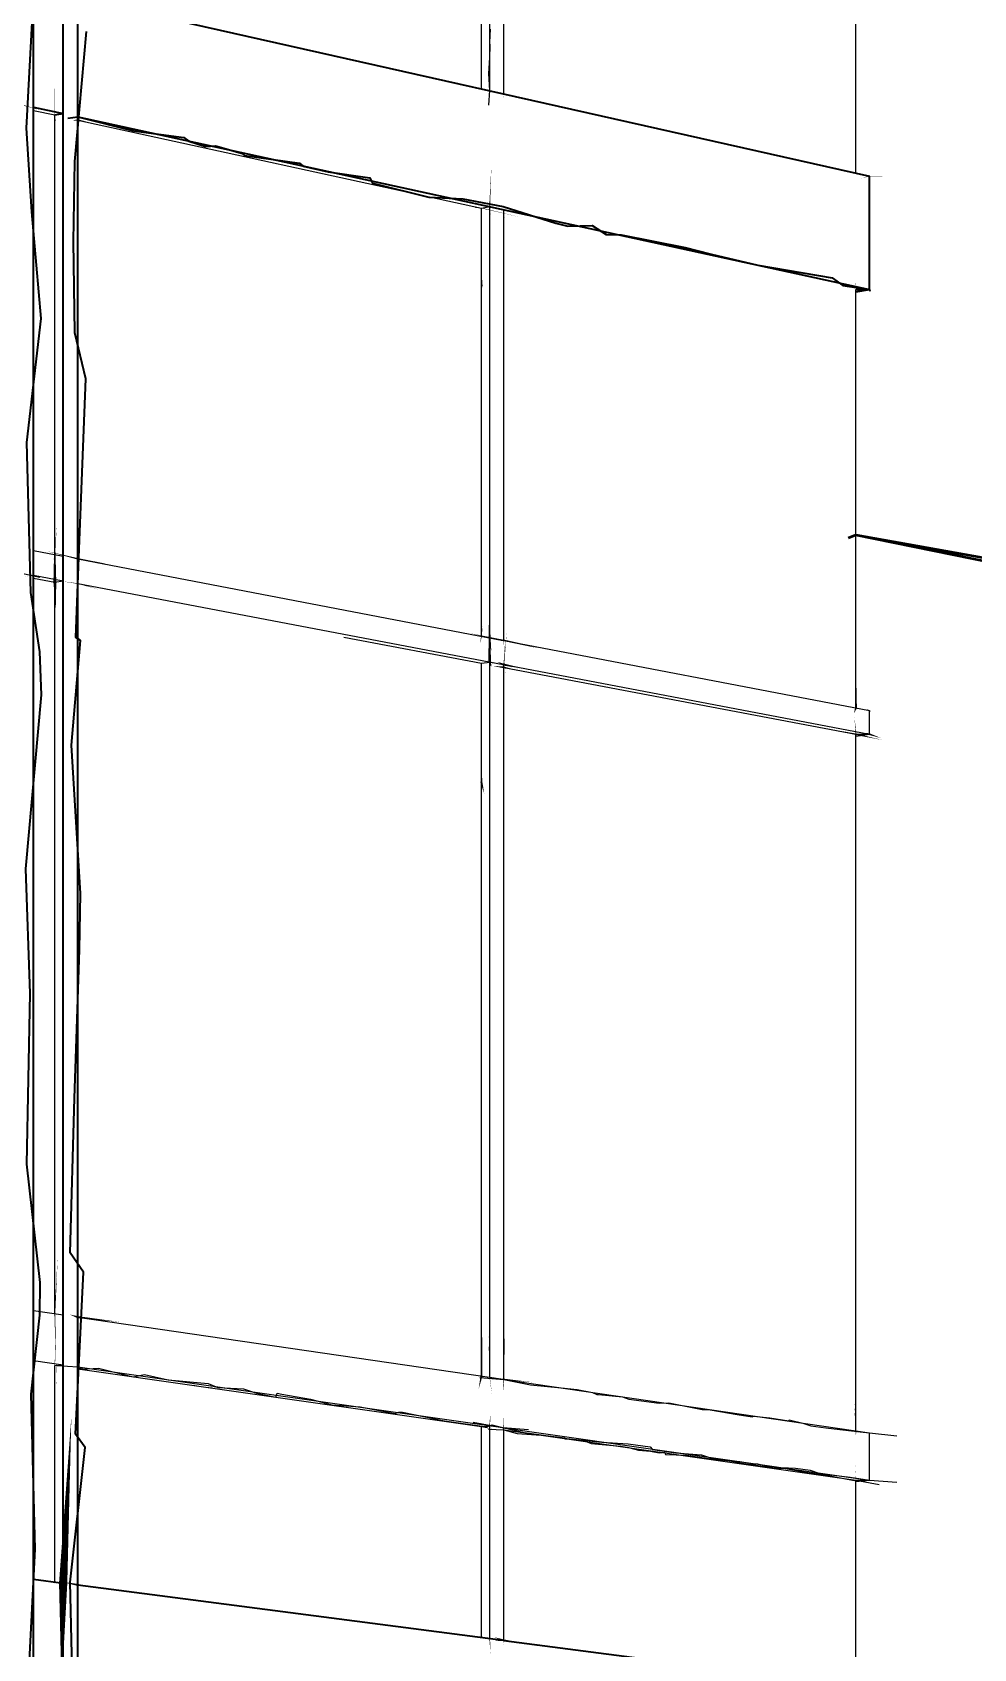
# Model space of a CAD drawing. Header units: inches. Extents: x -877 to 882, y -418 to 410.
# Drawn here: x 464.6 to 562, y 121.6 to 288.8 of the extents above; entities that cross this region are included whole.
import ezdxf

# ---------------------------------------------------------------- set-up
doc = ezdxf.new("R2010")
doc.units = ezdxf.units.IN
doc.header["$LTSCALE"] = 0.5
doc.header["$MEASUREMENT"] = 0
doc.layers.get('0').update_dxf_attribs({"lineweight": 18})
for name, color, linetype, lineweight in [('A-Glaz-Curt', 52, 'Continuous', 35), ('A-Glaz-Curt-Unit', 51, 'Continuous', 25), ('A-Wall', 113, 'Continuous', 35)]:
    doc.layers.add(name, color=color, linetype=linetype, lineweight=lineweight)

# ---------------------------------------------------------------- blocks, each defined once
blk = doc.blocks.new('*U12')
at = {"color": 7, "linetype": 'Continuous', "lineweight": -3}
for p, q in [((511.08, 283.01), (511.08, 301.01)), ((511.08, 263.23), (511.08, 270.66)), ((511.08, 226.37), (511.08, 263.23)), ((496.85, 226.28), (511.08, 223.58)), ((512.34, 226.13), (513.34, 225.94)), ((511.08, 211.25), (511.08, 223.58)), ((511.93, 223.7), (512.42, 223.61)), ((513.39, 223.14), (549.83, 216.22)), ((511.08, 149.83), (511.08, 211.25)), ((469.33, 150.57), (482.08, 148.75)), ((482.08, 148.75), (511.08, 144.6)), ((511.08, 144.6), (511.93, 144.7)), ((511.08, 140.93), (511.08, 144.6)), ((511.08, 122.79), (511.08, 140.93))]:
    blk.add_line(p, q, dxfattribs=at)
at = {"layer": 'A-Glaz-Curt', "color": 143, "linetype": 'Continuous', "lineweight": 35}
for p, q in [((464.73, -254.24), (464.73, 358.54)), ((467.8, 128.41), (467.8, 357.73)), ((469.33, -253.82), (469.33, 357.33)), ((469.33, 292.42), (551.23, 273.96)), ((464.73, 281.11), (467.8, 280.44)), ((466.94, 280.29), (467.8, 280.44)), ((469.33, 280.1), (551.23, 262.23)), ((551.23, 262.23), (551.23, 273.96)), ((549.83, 262), (551.23, 262.23)), ((549.83, 262.22), (551.23, 262.23)), ((464.73, 128.81), (467.8, 128.41)), ((467.8, 67.75), (467.8, 128.41)), ((469.33, 128.22), (513.34, 122.5)), ((513.39, 122.49), (551.23, 117.57))]:
    blk.add_line(p, q, dxfattribs=at)
at = {"layer": 'A-Glaz-Curt-Unit', "color": 143, "linetype": 'Continuous', "lineweight": 25}
for p, q in [((511.93, 282.82), (511.93, 304.84)), ((513.39, 282.49), (513.39, 304.49)), ((513.12, 282.55), (513.39, 282.49)), ((511.08, 270.66), (511.93, 270.81)), ((511.93, 226.21), (511.93, 270.81)), ((511.93, 270.81), (513.39, 270.49)), ((513.39, 225.93), (513.39, 270.49)), ((464.73, 235.25), (467.8, 234.66)), ((469.33, 234.37), (513.34, 225.94)), ((464.73, 232.68), (467.8, 232.1)), ((466.94, 231.96), (467.8, 232.1)), ((469.33, 231.81), (513.34, 223.44)), ((513.39, 225.93), (551.23, 218.67)), ((511.08, 223.58), (511.93, 223.7)), ((511.93, 149.7), (511.93, 223.7)), ((513.39, 149.49), (513.39, 223.43)), ((513.39, 223.43), (551.23, 216.23)), ((551.23, 216.23), (551.23, 218.67)), ((549.83, 216.03), (551.23, 216.23)), ((549.83, 216.22), (551.23, 216.23)), ((464.73, 156.6), (467.8, 156.15)), ((469.33, 155.92), (513.34, 149.5)), ((464.73, 151.45), (467.8, 151.01)), ((466.94, 150.91), (467.8, 151.01)), ((469.33, 150.79), (513.28, 144.51)), ((513.39, 149.49), (551.23, 143.96)), ((511.93, 122.68), (511.93, 144.7)), ((513.39, 122.49), (513.39, 144.49)), ((513.39, 144.49), (551.23, 139.07)), ((551.23, 139.07), (551.23, 143.96)), ((549.83, 138.92), (551.23, 139.07)), ((549.83, 139.06), (551.23, 139.07))]:
    blk.add_line(p, q, dxfattribs=at)
at = {"layer": 'A-Glaz-Curt-Unit', "color": 141, "linetype": 'Continuous', "lineweight": 25}
for p, q in [((549.83, 274.28), (549.83, 295.45)), ((464.73, 280.77), (466.94, 280.29)), ((466.94, 234.83), (466.94, 280.29)), ((469.33, 279.76), (511.08, 270.66)), ((549.83, 218.94), (549.83, 262.22)), ((464.73, 232.38), (466.94, 231.96)), ((466.94, 156.27), (466.94, 231.96)), ((549.83, 144.17), (549.83, 216.22)), ((466.94, 128.53), (466.94, 150.91)), ((513.39, 144.27), (549.83, 139.06)), ((549.83, 117.75), (549.83, 139.06))]:
    blk.add_line(p, q, dxfattribs=at)
at = {"layer": 'A-Wall', "color": 15, "linetype": 'Continuous', "lineweight": 50}
blk.add_line((549.83, 236.85), (863.68, 173.28), dxfattribs=at)
blk = doc.blocks.new('New Napkin Sketch')
at = {"layer": 'A-Wall', "color": 7, "linetype": 'Continuous', "lineweight": -3}
for p, q in [((511.08, 283.01), (511.08, 301.01)), ((511.08, 263.23), (511.08, 270.66)), ((496.85, 226.28), (511.08, 223.58)), ((512.34, 226.13), (513.34, 225.94)), ((511.08, 211.25), (511.08, 223.58)), ((511.93, 223.7), (512.42, 223.61)), ((469.33, 150.57), (482.08, 148.75)), ((511.08, 144.6), (511.93, 144.7)), ((511.08, 140.93), (511.08, 144.6)), ((511.08, 122.79), (511.08, 140.93))]:
    blk.add_line(p, q, dxfattribs=at)
at = {"layer": 'A-Wall', "color": 143, "linetype": 'Continuous', "lineweight": 35}
for p, q in [((464.73, 281.11), (467.8, 280.44)), ((466.94, 280.29), (467.8, 280.44)), ((551.23, 262.23), (551.23, 273.96)), ((549.83, 262), (551.23, 262.23)), ((549.83, 262.22), (551.23, 262.23)), ((464.73, 128.81), (467.8, 128.41))]:
    blk.add_line(p, q, dxfattribs=at)
at = {"layer": 'A-Wall', "color": 143, "linetype": 'Continuous', "lineweight": 25}
for p, q in [((513.12, 282.55), (513.39, 282.49)), ((511.08, 270.66), (511.93, 270.81)), ((511.93, 270.81), (513.39, 270.49)), ((464.73, 235.25), (467.8, 234.66)), ((464.73, 232.68), (467.8, 232.1)), ((466.94, 231.96), (467.8, 232.1)), ((511.08, 223.58), (511.93, 223.7)), ((551.23, 216.23), (551.23, 218.67)), ((549.83, 216.03), (551.23, 216.23)), ((549.83, 216.22), (551.23, 216.23)), ((464.73, 156.6), (467.8, 156.15)), ((464.73, 151.45), (467.8, 151.01)), ((466.94, 150.91), (467.8, 151.01)), ((551.23, 139.07), (551.23, 143.96)), ((549.83, 138.92), (551.23, 139.07)), ((549.83, 139.06), (551.23, 139.07))]:
    blk.add_line(p, q, dxfattribs=at)
at = {"layer": 'A-Wall', "color": 141, "linetype": 'Continuous', "lineweight": 25}
for p, q in [((464.73, 280.77), (466.94, 280.29)), ((464.73, 232.38), (466.94, 231.96))]:
    blk.add_line(p, q, dxfattribs=at)
at = {"layer": 'A-Wall', "color": 143, "linetype": 'Continuous', "lineweight": 35, "extrusion": (0, 0, -1)}
for points in [[(-467.63, 117.51, 0, 0.857, 0), (-467.8, 128.41, 0.857, 0, 0), (-468.65, 145.66, 0, 0, 0), (-467.5, 149.52, 0, 0, 0), (-468.28, 166.3, 0, 0, 0), (-468.64, 170.48, 0, 0, 0), (-467.67, 183.73, 0, 0, 0), (-467.6, 191.71, 0, 0, 0), (-467.94, 207.38, 0, 0, 0), (-468.55, 219.51, 0, 0, 0), (-467.33, 224.91, 0, 0, 0), (-467.65, 235.76, 0, 0, 0), (-467.47, 241.75, 0, 0, 0), (-467.18, 256.48, 0, 0, 0), (-467.58, 266.73, 0, 0, 0), (-467.08, 280.6, 0, 0, 0), (-468.65, 297.84, 0, 0, 0), (-466.96, 305.59, 0, 0, 0), (-468.14, 324.37, 0, 0, 0), (-468.54, 328.82, 0, 0, 0), (-467.46, 344.29, 0, 0.429, 0), (-467.8, 357.73, 0.429, 0, 0), (-467.04, 373.49, 0, 0, 0)], [(-469.22, 292.13, 0, 0.167, 0), (-469.33, 292.42, 0.167, 0, 0), (-476.97, 290.81, 0, 0, 0), (-484.17, 289.42, 0, 0, 0), (-489.89, 287.92, 0, 0, 0), (-491.12, 287.69, 0, 0, 0), (-492.47, 286.84, 0, 0, 0), (-498.27, 286.05, 0, 0, 0), (-501.76, 285.53, 0, 0, 0), (-508.31, 283.71, 0, 0, 0), (-512.91, 282.19, 0, 0, 0), (-519.76, 280.79, 0, 0, 0), (-524.03, 280.17, 0, 0, 0), (-524.49, 280.09, 0, 0, 0), (-527.27, 279.26, 0, 0, 0), (-533.44, 277.9, 0, 0, 0), (-540.68, 276.04, 0, 0, 0), (-545.51, 275.19, 0, 0, 0), (-550.39, 273.74, 0, 0.0533, 0), (-551.23, 273.96, 0.0533, 0, 0), (-553.08, 273.97, 0, 0, 0)], [(-463.19, 281.44, 0.095, 0, 0), (-465.4, 280.8, 0, 0, 0)], [(-467.75, 63.97, 0, 0.0372, 0), (-467.8, 67.75, 0.0372, 0, 0), (-468.02, 69.82, 0, 0, 0), (-467.78, 69.97, 0, 0, 0), (-467.59, 75.9, 0, 0, 0), (-467.91, 80.76, 0, 0, 0), (-468.1, 86.68, 0, 0, 0), (-467.6, 89.63, 0, 0, 0), (-467.55, 92.65, 0, 0, 0), (-467.73, 95.64, 0, 0, 0), (-467.91, 96.87, 0, 0, 0), (-467.79, 100.29, 0, 0, 0), (-467.79, 104.33, 0, 0, 0), (-467.87, 108.13, 0, 0, 0), (-467.69, 109.52, 0, 0, 0), (-467.5, 114.36, 0, 0, 0), (-468.05, 116.55, 0, 0, 0), (-467.51, 121.72, 0, 0, 0), (-468.1, 121.93, 0, 0, 0), (-467.64, 127.38, 0, 0.205, 0), (-467.8, 128.41, 0.205, 0, 0), (-467.75, 131.49, 0, 0, 0)], [(-467.58, 128.57, 0, 0.208, 0), (-469.33, 128.22, 0.208, 0, 0), (-470.31, 128.12, 0, 0, 0), (-473.58, 127.53, 0, 0, 0), (-475.61, 127.51, 0, 0, 0), (-478.21, 127.15, 0, 0, 0), (-480.11, 126.69, 0, 0, 0), (-484.08, 126.36, 0, 0, 0), (-484.44, 126.08, 0, 0, 0), (-485.04, 126.19, 0, 0, 0), (-486.57, 125.91, 0, 0, 0), (-490.94, 125.48, 0, 0, 0), (-494.6, 124.79, 0, 0, 0), (-497.6, 124.67, 0, 0, 0), (-500.91, 123.99, 0, 0, 0), (-501.78, 124.16, 0, 0, 0), (-504.7, 123.74, 0, 0, 0), (-506.85, 123.24, 0, 0, 0), (-508.02, 123.37, 0, 0, 0), (-512.42, 122.82, 0, 0.192, 0), (-513.34, 122.5, 0.192, 0, 0), (-516.84, 121.92, 0, 0, 0)], [(-512.53, 122.44, 0, 0.14, 0), (-513.39, 122.49, 0.14, 0, 0), (-514.41, 122.3, 0, 0, 0), (-517.01, 122.09, 0, 0, 0), (-517.4, 122.09, 0, 0, 0), (-519.47, 121.56, 0, 0, 0), (-520.05, 121.75, 0, 0, 0), (-521.12, 121.66, 0, 0, 0), (-523.55, 121.14, 0, 0, 0), (-523.99, 120.93, 0, 0, 0), (-526.33, 120.77, 0, 0, 0), (-528.5, 120.48, 0, 0, 0), (-530.83, 120.07, 0, 0, 0), (-534.28, 119.92, 0, 0, 0), (-537.92, 119.13, 0, 0, 0), (-541.31, 119.02, 0, 0, 0), (-543.24, 118.65, 0, 0, 0), (-544.09, 118.47, 0, 0, 0), (-547.27, 118.08, 0, 0, 0), (-550.2, 117.65, 0, 0, 0), (-550.93, 117.47, 0, 0.106, 0), (-551.23, 117.57, 0.106, 0, 0), (-552.96, 117.5, 0, 0, 0)]]:
    blk.add_lwpolyline(points, format="xyseb", dxfattribs=at)
for points in [[(-468.74, 119.59), (-468.54, 128.5), (-470.08, 142.46), (-469.09, 143.81), (-469.91, 160.57), (-468.53, 162.59), (-468.96, 178.59), (-469.5, 193.94), (-469.61, 199.77), (-468.67, 215.11), (-469.59, 225.92), (-469.11, 226.23), (-469.47, 235.4), (-470.14, 253.01), (-469.01, 257.77), (-468.86, 267.19), (-469.02, 275.46), (-470.23, 288.91)], [(-464.03, 114.93), (-464.89, 131.94), (-464.5, 147.97), (-465.4, 156.13), (-465.41, 159.5), (-464.05, 171.74), (-464.37, 189.4), (-463.94, 202.29), (-465.57, 220.3), (-465.37, 224.76), (-464.45, 230.9), (-464.03, 246.42), (-465.51, 259.22), (-464.57, 270.28), (-463.99, 278.91), (-464.9, 295.7), (-465.26, 307.04), (-465.38, 320.1), (-465.13, 337.79), (-463.92, 356.24), (-464.73, 358.54), (-465.04, 366.04)], [(-468.29, 279.95), (-469.33, 280.1), (-475.09, 278.66), (-480.3, 277.96), (-480.8, 277.59), (-482.54, 277.04), (-483.56, 277.1), (-486.37, 276.32), (-486.56, 276.09), (-492.26, 275.3), (-492.62, 274.99), (-495.22, 274.41), (-499.54, 273.8), (-499.81, 273.23), (-505.63, 271.8), (-509.15, 271.61), (-513.34, 270.81), (-518.76, 269.09), (-520.03, 268.79), (-522.54, 268.84), (-523.99, 267.94), (-525.55, 267.9), (-532.14, 266.58), (-534.83, 265.88), (-539.66, 264.74), (-547.38, 263.45), (-548.48, 262.65), (-551.23, 262.23), (-551.25, 262.07)]]:
    blk.add_lwpolyline(points, dxfattribs=at)
at = {"layer": 'A-Wall', "color": 143, "linetype": 'Continuous', "lineweight": 25, "extrusion": (0, 0, -1)}
for points in [[(-511.84, 281.3), (-511.93, 282.82), (-511.85, 284.58), (-511.96, 286.24), (-511.99, 287.45), (-511.94, 287.83), (-512.01, 289.15)], [(-463.19, 232.97), (-465.39, 232.47)], [(-467.18, 150.94), (-469.33, 150.79), (-469.49, 150.59), (-469.68, 150.68), (-469.78, 150.55), (-471.44, 150.65), (-475.03, 149.76), (-476.23, 150.01), (-478.66, 149.43), (-482.8, 149.07), (-483.8, 148.66), (-486.46, 148.5), (-487.79, 148.07), (-489.82, 147.66), (-489.94, 148.05), (-490.41, 147.96), (-493.38, 147.45), (-495.6, 146.86), (-498.53, 146.66), (-502.13, 145.95), (-502.53, 146.11), (-502.92, 146.11), (-507.26, 145.2), (-511.62, 144.59), (-512.2, 144.78), (-513.28, 144.51), (-515.95, 144.29)], [(-510.91, 149.67), (-513.39, 149.49), (-516.16, 148.93), (-519.31, 148.63), (-520.98, 148.45), (-522.56, 148.13), (-523.03, 147.91), (-523.19, 147.94), (-525.67, 147.68), (-526.34, 147.45), (-529.45, 147.02), (-530.45, 147.05), (-533.9, 146.38), (-534.75, 146.34), (-537.55, 145.85), (-539.08, 145.6), (-539.22, 145.68), (-540.91, 145.51), (-542.87, 145.19), (-542.93, 145.32), (-544.34, 144.95), (-545.17, 144.67), (-546.7, 144.48), (-548.15, 144.31), (-550.57, 144.03), (-551.23, 143.96), (-554.04, 143.66)], [(-510.23, 145.06), (-513.39, 144.49), (-515.49, 144.01), (-518.27, 143.62), (-518.48, 143.58), (-518.61, 143.56), (-519.04, 143.5), (-519.92, 143.39), (-523.53, 142.98), (-526.27, 142.83), (-528.55, 142.51), (-528.76, 142.24), (-531.17, 141.9), (-533.86, 141.69), (-535.1, 141.27), (-537.82, 141.01), (-539.2, 140.75), (-539.66, 140.77), (-541.39, 140.34), (-542.84, 140.33), (-543.58, 140.31), (-545.08, 140.11), (-546.08, 139.74), (-549.24, 139.37), (-551.23, 139.07), (-554.05, 138.85)]]:
    blk.add_lwpolyline(points, dxfattribs=at)
for points in [[(-513.35, 282.04, 0, 0.0338, 0), (-513.39, 282.49, 0.0338, 0, 0), (-513.3, 284.24, 0, 0, 0), (-513.33, 285.23, 0, 0, 0), (-513.31, 287.14, 0, 0, 0), (-513.4, 287.89, 0, 0, 0), (-513.28, 288.24, 0, 0, 0), (-513.3, 288.34, 0, 0, 0), (-513.45, 290.41, 0, 0, 0), (-513.47, 290.59, 0, 0, 0), (-513.35, 292.09, 0, 0, 0), (-513.47, 292.12, 0, 0, 0), (-513.28, 293.57, 0, 0, 0), (-513.33, 294.08, 0, 0, 0), (-513.38, 294.59, 0, 0, 0), (-513.35, 295.88, 0, 0, 0), (-513.32, 297.59, 0, 0, 0), (-513.39, 297.92, 0, 0, 0), (-513.49, 299.8, 0, 0, 0), (-513.37, 301.82, 0, 0, 0), (-513.46, 303.19, 0, 0.0875, 0), (-513.39, 304.49, 0.0875, 0, 0), (-513.28, 306.03, 0, 0, 0)], [(-512.1, 224.82, 0, 0.189, 0), (-511.93, 226.21, 0.189, 0, 0), (-511.9, 230.29, 0, 0, 0), (-511.96, 234.21, 0, 0, 0), (-511.79, 238.11, 0, 0, 0), (-512.15, 242.39, 0, 0, 0), (-511.72, 245.96, 0, 0, 0), (-511.83, 246.73, 0, 0, 0), (-511.86, 247.4, 0, 0, 0), (-512.07, 248.62, 0, 0, 0), (-511.77, 249.15, 0, 0, 0), (-512.04, 252.8, 0, 0, 0), (-511.83, 257.11, 0, 0, 0), (-512.12, 258.78, 0, 0, 0), (-511.86, 259.38, 0, 0, 0), (-511.91, 263.5, 0, 0, 0), (-511.93, 263.93, 0, 0, 0), (-511.87, 266.57, 0, 0, 0), (-511.99, 267.84, 0, 0, 0), (-511.79, 269.72, 0, 0, 0), (-512.02, 269.99, 0, 0.0938, 0), (-511.93, 270.81, 0.0938, 0, 0), (-512.11, 275.09, 0, 0, 0)], [(-513.55, 222.22, 0, 0.0341, 0), (-513.39, 225.93, 0.0341, 0, 0), (-513.38, 227.7, 0, 0, 0), (-513.48, 230.51, 0, 0, 0), (-513.32, 233.15, 0, 0, 0), (-513.44, 236.1, 0, 0, 0), (-513.38, 238.71, 0, 0, 0), (-513.23, 241.74, 0, 0, 0), (-513.59, 242.9, 0, 0, 0), (-513.6, 246.82, 0, 0, 0), (-513.44, 249.33, 0, 0, 0), (-513.41, 249.92, 0, 0, 0), (-513.42, 253.21, 0, 0, 0), (-513.29, 255.2, 0, 0, 0), (-513.38, 258.71, 0, 0, 0), (-513.26, 259.61, 0, 0, 0), (-513.44, 263.51, 0, 0, 0), (-513.6, 264.49, 0, 0, 0), (-513.56, 264.59, 0, 0, 0), (-513.54, 265.1, 0, 0, 0), (-513.51, 268.77, 0, 0, 0), (-513.57, 269.14, 0, 0.00517, 0), (-513.39, 270.49, 0.00517, 0, 0), (-513.37, 272.87, 0, 0, 0)], [(-466.07, 235.18, 0, 0.144, 0), (-469.33, 234.37, 0.144, 0, 0), (-472.33, 233.85, 0, 0, 0), (-474.72, 233.33, 0, 0, 0), (-475.26, 233.05, 0, 0, 0), (-475.52, 233.21, 0, 0, 0), (-478.41, 232.41, 0, 0, 0), (-481.95, 232.12, 0, 0, 0), (-483.71, 231.4, 0, 0, 0), (-487.85, 230.87, 0, 0, 0), (-488.38, 230.72, 0, 0, 0), (-490.35, 230.41, 0, 0, 0), (-493.01, 229.83, 0, 0, 0), (-496.18, 229.06, 0, 0, 0), (-499.14, 228.87, 0, 0, 0), (-501.67, 228.07, 0, 0, 0), (-503.48, 227.65, 0, 0, 0), (-503.94, 227.67, 0, 0, 0), (-508.11, 226.83, 0, 0, 0), (-508.61, 227.02, 0, 0, 0), (-509.51, 226.76, 0, 0, 0), (-513.1, 225.89, 0, 0.176, 0), (-513.34, 225.94, 0.176, 0, 0), (-515.67, 225.51, 0, 0, 0)], [(-467.32, 232.1, 0, 0.0643, 0), (-469.33, 231.81, 0.0643, 0, 0), (-471.55, 231.19, 0, 0, 0), (-475.39, 230.73, 0, 0, 0), (-477.96, 230.38, 0, 0, 0), (-480.73, 229.86, 0, 0, 0), (-484.25, 228.81, 0, 0, 0), (-486.94, 228.65, 0, 0, 0), (-488.88, 227.95, 0, 0, 0), (-492.21, 227.58, 0, 0, 0), (-493.12, 227.24, 0, 0, 0), (-494.84, 227.02, 0, 0, 0), (-495.68, 226.93, 0, 0, 0), (-496.79, 226.7, 0, 0, 0), (-496.85, 226.37, 0, 0, 0), (-498.84, 226.06, 0, 0, 0), (-501.52, 225.63, 0, 0, 0), (-504.15, 225.03, 0, 0, 0), (-507.69, 224.58, 0, 0, 0), (-508.52, 224.35, 0, 0, 0), (-510.91, 224.05, 0, 0, 0), (-512.71, 223.72, 0, 0.211, 0), (-513.34, 223.44, 0.211, 0, 0), (-515.92, 222.93, 0, 0, 0)], [(-512.19, 147.78, 0, 0.037, 0), (-511.93, 149.7, 0.037, 0, 0), (-511.8, 154.16, 0, 0, 0), (-512.11, 156.3, 0, 0, 0), (-512.13, 159.81, 0, 0, 0), (-511.64, 166.65, 0, 0, 0), (-511.6, 170.04, 0, 0, 0), (-511.84, 174.66, 0, 0, 0), (-512.25, 179.05, 0, 0, 0), (-511.97, 179.9, 0, 0, 0), (-512.03, 186.13, 0, 0, 0), (-512.17, 189.71, 0, 0, 0), (-511.62, 190.1, 0, 0, 0), (-511.6, 191.65, 0, 0, 0), (-511.6, 195.74, 0, 0, 0), (-511.79, 199.81, 0, 0, 0), (-511.57, 206.89, 0, 0, 0), (-511.76, 208.56, 0, 0, 0), (-511.69, 211.51, 0, 0, 0), (-512.02, 216.99, 0, 0, 0), (-512.11, 223.2, 0, 0.284, 0), (-511.93, 223.7, 0.284, 0, 0), (-511.88, 230.18, 0, 0, 0)], [(-509.78, 226.7, 0, 0.133, 0), (-513.39, 225.93, 0.133, 0, 0), (-517.07, 225.1, 0, 0, 0), (-518.04, 224.92, 0, 0, 0), (-521.13, 224.34, 0, 0, 0), (-523.92, 223.96, 0, 0, 0), (-524.98, 223.62, 0, 0, 0), (-528.17, 222.92, 0, 0, 0), (-529.89, 222.58, 0, 0, 0), (-533.71, 222.15, 0, 0, 0), (-535.31, 221.71, 0, 0, 0), (-538.8, 220.95, 0, 0, 0), (-541.24, 220.42, 0, 0, 0), (-542.89, 220.44, 0, 0, 0), (-543.01, 220.2, 0, 0, 0), (-543.7, 219.96, 0, 0, 0), (-545.36, 219.61, 0, 0, 0), (-547.47, 219.48, 0, 0, 0), (-550.92, 218.83, 0, 0.116, 0), (-551.23, 218.67, 0.116, 0, 0), (-551.39, 218.6, 0, 0, 0)], [(-513.29, 148.06, 0, 0.0948, 0), (-513.39, 149.49, 0.0948, 0, 0), (-513.49, 154.64, 0, 0, 0), (-513.62, 157.35, 0, 0, 0), (-513.15, 159.03, 0, 0, 0), (-513.23, 164.75, 0, 0, 0), (-513.23, 172.07, 0, 0, 0), (-513.08, 178.57, 0, 0, 0), (-513.51, 179.58, 0, 0, 0), (-513.63, 180.38, 0, 0, 0), (-513.68, 187.12, 0, 0, 0), (-513.22, 188.52, 0, 0, 0), (-513.04, 195.16, 0, 0, 0), (-513.7, 200.42, 0, 0, 0), (-513.35, 202.92, 0, 0, 0), (-513.11, 204.43, 0, 0, 0), (-513.3, 204.69, 0, 0, 0), (-513.04, 208.3, 0, 0, 0), (-513.35, 214.73, 0, 0, 0), (-513.18, 219.36, 0, 0, 0), (-513.33, 222.88, 0, 0.0886, 0), (-513.39, 223.43, 0.0886, 0, 0), (-513.69, 226.81, 0, 0, 0)], [(-510.94, 224, 0, 0.00899, 0), (-513.39, 223.43, 0.00899, 0, 0), (-514.82, 222.98, 0, 0, 0), (-517.98, 222.71, 0, 0, 0), (-518.11, 222.4, 0, 0, 0), (-519.35, 222.36, 0, 0, 0), (-522.15, 221.78, 0, 0, 0), (-523.78, 221.41, 0, 0, 0), (-525.82, 221.04, 0, 0, 0), (-529.61, 220.36, 0, 0, 0), (-532.21, 219.97, 0, 0, 0), (-535.03, 219.43, 0, 0, 0), (-538.6, 218.5, 0, 0, 0), (-538.81, 218.78, 0, 0, 0), (-541.48, 218.17, 0, 0, 0), (-541.77, 218.06, 0, 0, 0), (-544.48, 217.65, 0, 0, 0), (-544.53, 217.49, 0, 0, 0), (-547.17, 217.07, 0, 0, 0), (-547.65, 216.96, 0, 0, 0), (-550.86, 216.36, 0, 0.186, 0), (-551.23, 216.23, 0.186, 0, 0), (-552.39, 215.84, 0, 0, 0)], [(-468.48, 156.2, 0, 0.215, 0), (-469.33, 155.92, 0.215, 0, 0), (-473.67, 155.43, 0, 0, 0), (-477.06, 154.66, 0, 0, 0), (-479.05, 154.3, 0, 0, 0), (-483.35, 154.05, 0, 0, 0), (-484.55, 153.88, 0, 0, 0), (-487.2, 153.34, 0, 0, 0), (-488.72, 153.07, 0, 0, 0), (-489.04, 152.86, 0, 0, 0), (-492.32, 152.46, 0, 0, 0), (-493.37, 152.28, 0, 0, 0), (-496.02, 151.81, 0, 0, 0), (-500.39, 151.43, 0, 0, 0), (-501.71, 151.36, 0, 0, 0), (-505.05, 150.9, 0, 0, 0), (-506.9, 150.62, 0, 0, 0), (-511.22, 149.65, 0, 0.131, 0), (-513.34, 149.5, 0.131, 0, 0), (-516.49, 149.18, 0, 0, 0)], [(-512.02, 121.09, 0, 0.0796, 0), (-511.93, 122.68, 0.0796, 0, 0), (-511.97, 124.45, 0, 0, 0), (-511.94, 126.54, 0, 0, 0), (-511.87, 127.6, 0, 0, 0), (-511.95, 128.02, 0, 0, 0), (-512.02, 129.4, 0, 0, 0), (-511.84, 130.79, 0, 0, 0), (-511.97, 131.62, 0, 0, 0), (-511.84, 131.84, 0, 0, 0), (-512.04, 132.68, 0, 0, 0), (-512.01, 133.34, 0, 0, 0), (-511.95, 133.76, 0, 0, 0), (-511.98, 135.25, 0, 0, 0), (-511.88, 135.61, 0, 0, 0), (-511.93, 137.32, 0, 0, 0), (-511.87, 137.38, 0, 0, 0), (-512.02, 138.56, 0, 0, 0), (-512.02, 140.22, 0, 0, 0), (-511.83, 141.12, 0, 0, 0), (-511.91, 143.1, 0, 0, 0), (-511.86, 144.69, 0, 0.0818, 0), (-511.93, 144.7, 0.0818, 0, 0), (-512, 145.9, 0, 0, 0)], [(-513.3, 121.92, 0, 0.0205, 0), (-513.39, 122.49, 0.0205, 0, 0), (-513.31, 122.92, 0, 0, 0), (-513.29, 123.74, 0, 0, 0), (-513.37, 124.94, 0, 0, 0), (-513.36, 125.42, 0, 0, 0), (-513.48, 126.14, 0, 0, 0), (-513.33, 127.83, 0, 0, 0), (-513.33, 129.08, 0, 0, 0), (-513.32, 131.14, 0, 0, 0), (-513.44, 132.19, 0, 0, 0), (-513.4, 132.56, 0, 0, 0), (-513.42, 134.56, 0, 0, 0), (-513.44, 136.36, 0, 0, 0), (-513.28, 137.14, 0, 0, 0), (-513.47, 138.17, 0, 0, 0), (-513.33, 139.93, 0, 0, 0), (-513.43, 141.25, 0, 0, 0), (-513.47, 141.51, 0, 0, 0), (-513.49, 143.11, 0, 0, 0), (-513.45, 143.98, 0, 0.0643, 0), (-513.39, 144.49, 0.0643, 0, 0), (-513.29, 145.86, 0, 0, 0)]]:
    blk.add_lwpolyline(points, format="xyseb", dxfattribs=at)
at = {"layer": 'A-Wall', "color": 141, "linetype": 'Continuous', "lineweight": 25, "extrusion": (0, 0, -1)}
for points in [[(-549.92, 273.93, 0, 0.00757, 0), (-549.83, 274.28, 0.00757, 0, 0), (-549.73, 276.31, 0, 0, 0), (-549.8, 278.05, 0, 0, 0), (-549.75, 278.96, 0, 0, 0), (-549.74, 281.06, 0, 0, 0), (-549.79, 282.69, 0, 0, 0), (-549.92, 282.73, 0, 0, 0), (-549.89, 283.96, 0, 0, 0), (-549.92, 284.02, 0, 0, 0), (-549.88, 285.89, 0, 0, 0), (-549.84, 286.58, 0, 0, 0), (-549.75, 288.64, 0, 0, 0), (-549.83, 290.18, 0, 0, 0), (-549.77, 291.77, 0, 0, 0), (-549.92, 292.36, 0, 0, 0), (-549.91, 293.2, 0, 0, 0), (-549.92, 293.7, 0, 0, 0), (-549.77, 294.52, 0, 0.0958, 0), (-549.83, 295.45, 0.0958, 0, 0), (-549.8, 296.1, 0, 0, 0)], [(-466.8, 234.18, 0, 0.0627, 0), (-466.94, 234.83, 0.0627, 0, 0), (-467.14, 237.95, 0, 0, 0), (-466.89, 240.56, 0, 0, 0), (-467.11, 244.57, 0, 0, 0), (-466.98, 245.09, 0, 0, 0), (-467.08, 249.38, 0, 0, 0), (-467.03, 249.75, 0, 0, 0), (-467.16, 249.95, 0, 0, 0), (-466.77, 253.59, 0, 0, 0), (-466.82, 254.38, 0, 0, 0), (-466.92, 258.39, 0, 0, 0), (-466.84, 262.68, 0, 0, 0), (-466.94, 265.41, 0, 0, 0), (-466.85, 266.09, 0, 0, 0), (-466.97, 267.79, 0, 0, 0), (-467.08, 269.82, 0, 0, 0), (-467.09, 273.95, 0, 0, 0), (-466.72, 277.78, 0, 0, 0), (-466.97, 277.89, 0, 0, 0), (-467.04, 279.46, 0, 0.06, 0), (-466.94, 280.29, 0.06, 0, 0), (-466.93, 283.72, 0, 0, 0)], [(-468.76, 279.73, 0, 0.168, 0), (-469.33, 279.76, 0.168, 0, 0), (-470.27, 279.58, 0, 0, 0), (-472.25, 279.14, 0, 0, 0), (-476.03, 278.49, 0, 0, 0), (-479.23, 277.65, 0, 0, 0), (-482.98, 276.77, 0, 0, 0), (-485.03, 276.34, 0, 0, 0), (-489.11, 275.38, 0, 0, 0), (-490.82, 275.05, 0, 0, 0), (-491.42, 275.11, 0, 0, 0), (-491.89, 274.82, 0, 0, 0), (-493.34, 274.51, 0, 0, 0), (-497.14, 273.87, 0, 0, 0), (-499.27, 273.43, 0, 0, 0), (-499.9, 272.95, 0, 0, 0), (-500.16, 273.2, 0, 0, 0), (-501.75, 272.49, 0, 0, 0), (-502.98, 272.39, 0, 0, 0), (-506, 271.61, 0, 0, 0), (-506.51, 271.78, 0, 0, 0), (-506.62, 271.69, 0, 0, 0), (-510.33, 270.69, 0, 0.0585, 0), (-511.08, 270.66, 0.0585, 0, 0), (-515.2, 269.69, 0, 0, 0)], [(-549.62, 218.39, 0, 0.194, 0), (-549.83, 218.94, 0.194, 0, 0), (-549.84, 223.08, 0, 0, 0), (-549.66, 227.04, 0, 0, 0), (-549.79, 230.19, 0, 0, 0), (-549.76, 231.87, 0, 0, 0), (-549.94, 235.26, 0, 0, 0), (-550, 239.57, 0, 0, 0), (-549.96, 243.45, 0, 0, 0), (-549.95, 246.35, 0, 0, 0), (-549.8, 250.29, 0, 0, 0), (-550.02, 253.04, 0, 0, 0), (-549.73, 253.64, 0, 0, 0), (-549.79, 255.63, 0, 0, 0), (-550.03, 256.22, 0, 0, 0), (-549.8, 256.9, 0, 0, 0), (-549.72, 260.54, 0, 0.00912, 0), (-549.83, 262.22, 0.00912, 0, 0), (-549.79, 263.74, 0, 0, 0)], [(-426.98, 239.39, 0, 0.0117, 0), (-429.5, 239.08, 0.0117, 0, 0), (-431.82, 238.63, 0, 0, 0), (-432.92, 238.41, 0, 0, 0), (-435.92, 237.7, 0, 0, 0), (-437.55, 237.44, 0, 0, 0), (-437.9, 237.53, 0, 0, 0), (-441.03, 236.79, 0, 0, 0), (-444.32, 236.37, 0, 0, 0), (-444.73, 236.33, 0, 0, 0), (-446.74, 235.97, 0, 0, 0), (-449.79, 235.15, 0, 0, 0), (-452.25, 234.92, 0, 0, 0), (-455.23, 234.11, 0, 0, 0), (-457.4, 233.93, 0, 0, 0), (-457.66, 233.86, 0, 0, 0), (-459.02, 233.54, 0, 0, 0), (-460.86, 233.17, 0, 0, 0), (-462.24, 232.73, 0, 0.00968, 0), (-462.33, 232.84, 0.00968, 0, 0), (-465.42, 232.26, 0, 0, 0)], [(-467.12, 148.72, 0, 0.0869, 0), (-466.94, 156.27, 0.0869, 0, 0), (-467.24, 162.3, 0, 0, 0), (-466.81, 164.23, 0, 0, 0), (-466.96, 165.05, 0, 0, 0), (-467.12, 169.43, 0, 0, 0), (-467.12, 176.41, 0, 0, 0), (-467.28, 180.15, 0, 0, 0), (-466.58, 180.69, 0, 0, 0), (-467.19, 186.5, 0, 0, 0), (-467, 188.75, 0, 0, 0), (-467.21, 192.81, 0, 0, 0), (-467.3, 197.64, 0, 0, 0), (-466.88, 199.96, 0, 0, 0), (-466.56, 204.64, 0, 0, 0), (-467.01, 209.95, 0, 0, 0), (-466.8, 212.28, 0, 0, 0), (-466.69, 215.31, 0, 0, 0), (-467.07, 222.71, 0, 0, 0), (-466.68, 223.85, 0, 0, 0), (-466.91, 227.23, 0, 0, 0), (-467.04, 229.24, 0, 0.301, 0), (-466.94, 231.96, 0.301, 0, 0), (-466.93, 237.89, 0, 0, 0)], [(-549.83, 142.98, 0, 0.0471, 0), (-549.83, 144.17, 0.0471, 0, 0), (-549.62, 147.19, 0, 0, 0), (-549.73, 148.09, 0, 0, 0), (-550.18, 152.05, 0, 0, 0), (-549.47, 158.69, 0, 0, 0), (-549.9, 164.37, 0, 0, 0), (-549.95, 171.5, 0, 0, 0), (-549.57, 173.64, 0, 0, 0), (-549.58, 174, 0, 0, 0), (-550.06, 180.41, 0, 0, 0), (-549.47, 183.15, 0, 0, 0), (-549.73, 188.46, 0, 0, 0), (-549.98, 191.63, 0, 0, 0), (-550.14, 192.98, 0, 0, 0), (-550.17, 196.47, 0, 0, 0), (-550.15, 200.81, 0, 0, 0), (-549.74, 203.3, 0, 0, 0), (-549.68, 207.77, 0, 0, 0), (-549.91, 207.95, 0, 0, 0), (-549.78, 213.31, 0, 0, 0), (-549.82, 215.21, 0, 0.0821, 0), (-549.83, 216.22, 0.0821, 0, 0), (-549.67, 218.03, 0, 0, 0)], [(-466.89, 128.35, 0, 0.0802, 0), (-466.94, 128.53, 0.0802, 0, 0), (-466.97, 128.53, 0, 0, 0), (-466.92, 130.09, 0, 0, 0), (-466.95, 130.7, 0, 0, 0), (-466.98, 132.48, 0, 0, 0), (-466.99, 132.54, 0, 0, 0), (-467.02, 132.91, 0, 0, 0), (-466.83, 133.68, 0, 0, 0), (-466.9, 135.82, 0, 0, 0), (-466.87, 136.26, 0, 0, 0), (-466.89, 136.7, 0, 0, 0), (-466.86, 138.09, 0, 0, 0), (-466.98, 139.68, 0, 0, 0), (-466.97, 141.82, 0, 0, 0), (-466.95, 142.6, 0, 0, 0), (-466.97, 143.44, 0, 0, 0), (-466.93, 143.78, 0, 0, 0), (-466.9, 145.01, 0, 0, 0), (-466.98, 146, 0, 0, 0), (-467.04, 147.45, 0, 0, 0), (-466.98, 148.3, 0, 0, 0), (-466.87, 149.59, 0, 0.0237, 0), (-466.94, 150.91, 0.0237, 0, 0), (-466.91, 152.83, 0, 0, 0)], [(-549.87, 120.78, 0, 0, 0), (-549.79, 122.63, 0, 0, 0), (-549.84, 122.82, 0, 0, 0), (-549.82, 122.96, 0, 0, 0), (-549.78, 123.91, 0, 0, 0), (-549.88, 124.93, 0, 0, 0), (-549.72, 125.29, 0, 0, 0), (-549.87, 125.99, 0, 0, 0), (-549.92, 127.22, 0, 0, 0), (-549.76, 128.41, 0, 0, 0), (-549.87, 129.35, 0, 0, 0), (-549.8, 129.53, 0, 0, 0), (-549.75, 130.99, 0, 0, 0), (-549.74, 132.54, 0, 0, 0), (-549.83, 134.05, 0, 0, 0), (-549.73, 134.51, 0, 0, 0), (-549.92, 134.66, 0, 0, 0), (-549.73, 135.62, 0, 0, 0), (-549.83, 137.2, 0, 0, 0), (-549.75, 138.12, 0, 0.0177, 0), (-549.83, 139.06, 0.0177, 0, 0), (-549.73, 140.79, 0, 0, 0)]]:
    blk.add_lwpolyline(points, format="xyseb", dxfattribs=at)
at = {"layer": 'A-Wall', "color": 7, "linetype": 'Continuous', "lineweight": -3, "extrusion": (0, 0, -1)}
for points in [[(-510.94, 225.56, 0, 0.0878, 0), (-511.08, 226.37, 0.0878, 0, 0), (-511.19, 227.45, 0, 0, 0), (-510.99, 229.63, 0, 0, 0), (-510.9, 233.19, 0, 0, 0), (-510.89, 233.93, 0, 0, 0), (-511.07, 234.09, 0, 0, 0), (-511.08, 237.03, 0, 0, 0), (-511.03, 238.65, 0, 0, 0), (-510.93, 238.76, 0, 0, 0), (-511.13, 241.25, 0, 0, 0), (-510.89, 242.14, 0, 0, 0), (-511.21, 243.67, 0, 0, 0), (-511.11, 245.28, 0, 0, 0), (-511.07, 246.75, 0, 0, 0), (-510.94, 247.07, 0, 0, 0), (-510.9, 249.75, 0, 0, 0), (-511.07, 252.85, 0, 0, 0), (-511.07, 256.12, 0, 0, 0), (-511.07, 259.58, 0, 0, 0), (-511.15, 260.99, 0, 0, 0), (-511.22, 262.31, 0, 0.143, 0), (-511.08, 263.23, 0.143, 0, 0), (-511.11, 263.85, 0, 0, 0)], [(-512.25, 223.3, 0, 0.182, 0), (-513.39, 223.14, 0.182, 0, 0), (-514.68, 222.87, 0, 0, 0), (-518.05, 222.32, 0, 0, 0), (-519, 221.93, 0, 0, 0), (-520.83, 221.67, 0, 0, 0), (-524.3, 221.03, 0, 0, 0), (-526.28, 220.76, 0, 0, 0), (-526.81, 220.51, 0, 0, 0), (-530.03, 219.87, 0, 0, 0), (-533.12, 219.46, 0, 0, 0), (-536.08, 218.85, 0, 0, 0), (-539.39, 218.36, 0, 0, 0), (-542.36, 217.55, 0, 0, 0), (-545.33, 217.05, 0, 0, 0), (-547.71, 216.66, 0, 0.158, 0), (-549.83, 216.22, 0.158, 0, 0), (-552.56, 215.63, 0, 0, 0)], [(-510.79, 148.5, 0, 0.207, 0), (-511.08, 149.83, 0.207, 0, 0), (-511.15, 154.18, 0, 0, 0), (-510.86, 157.11, 0, 0, 0), (-511.34, 158.19, 0, 0, 0), (-510.91, 161.76, 0, 0, 0), (-511.21, 164.96, 0, 0, 0), (-511.28, 168.25, 0, 0, 0), (-510.96, 171.56, 0, 0, 0), (-511.13, 175.78, 0, 0, 0), (-510.95, 178.05, 0, 0, 0), (-510.91, 182.9, 0, 0, 0), (-510.83, 183.31, 0, 0, 0), (-511.06, 185.37, 0, 0, 0), (-510.91, 185.82, 0, 0, 0), (-510.98, 186.01, 0, 0, 0), (-511.02, 189.72, 0, 0, 0), (-511.1, 193.65, 0, 0, 0), (-511.36, 196.89, 0, 0, 0), (-510.99, 202.99, 0, 0, 0), (-511.3, 207.34, 0, 0, 0), (-511.37, 210.07, 0, 0.205, 0), (-511.08, 211.25, 0.205, 0, 0), (-511.04, 213.36, 0, 0, 0)], [(-480.95, 148.99, 0, 0.0387, 0), (-482.08, 148.75, 0.0387, 0, 0), (-484.3, 148.54, 0, 0, 0), (-485.98, 148.24, 0, 0, 0), (-486.44, 148.16, 0, 0, 0), (-487.45, 147.94, 0, 0, 0), (-489.05, 147.83, 0, 0, 0), (-489.39, 147.6, 0, 0, 0), (-491.42, 147.31, 0, 0, 0), (-492.09, 147.45, 0, 0, 0), (-494.23, 146.92, 0, 0, 0), (-495.27, 146.99, 0, 0, 0), (-495.27, 146.87, 0, 0, 0), (-497.26, 146.52, 0, 0, 0), (-498.96, 146.23, 0, 0, 0), (-500.28, 146, 0, 0, 0), (-500.35, 146.25, 0, 0, 0), (-502.03, 145.88, 0, 0, 0), (-503.71, 145.59, 0, 0, 0), (-505.29, 145.41, 0, 0, 0), (-507.79, 145.03, 0, 0, 0), (-510.07, 144.85, 0, 0, 0), (-510.08, 144.8, 0, 0.112, 0), (-511.08, 144.6, 0.112, 0, 0), (-512.26, 144.34, 0, 0, 0)]]:
    blk.add_lwpolyline(points, format="xyseb", dxfattribs=at)
at = {"layer": 'A-Wall', "color": 15, "linetype": 'Continuous', "lineweight": 50, "extrusion": (0, 0, -1)}
blk.add_lwpolyline([(-549.04, 236.56), (-549.83, 236.85), (-567.39, 233.73)], dxfattribs=at)
at = {"layer": 'A-Wall', "color": 141, "linetype": 'Continuous', "lineweight": 25, "extrusion": (0, 0, -1)}
blk.add_lwpolyline([(-511.8, 144.34), (-513.39, 144.27), (-514.78, 143.9), (-517.73, 143.7), (-519.7, 143.44), (-519.69, 143.35), (-521.6, 143.19), (-522.44, 142.86), (-525.48, 142.58), (-526.28, 142.46), (-527.33, 142.17), (-528.56, 142.07), (-529.45, 141.88), (-530.05, 141.95), (-530.12, 141.73), (-532.31, 141.66), (-534.58, 141.32), (-536.73, 141.08), (-538.48, 140.77), (-541.68, 140.3), (-542.54, 140.26), (-544.62, 139.9), (-546.11, 139.67), (-546.42, 139.65), (-549.64, 139.02), (-549.83, 139.06), (-552.23, 138.6)], dxfattribs=at)

msp = doc.modelspace()

# ---------------------------------------------------------------- block references
msp.add_blockref('New Napkin Sketch', (0, 0))
at = {"color": 7, "linetype": 'Continuous', "lineweight": -3}
msp.add_blockref('*U12', (0, 0), dxfattribs=at)

doc.saveas('drawing.dxf')
